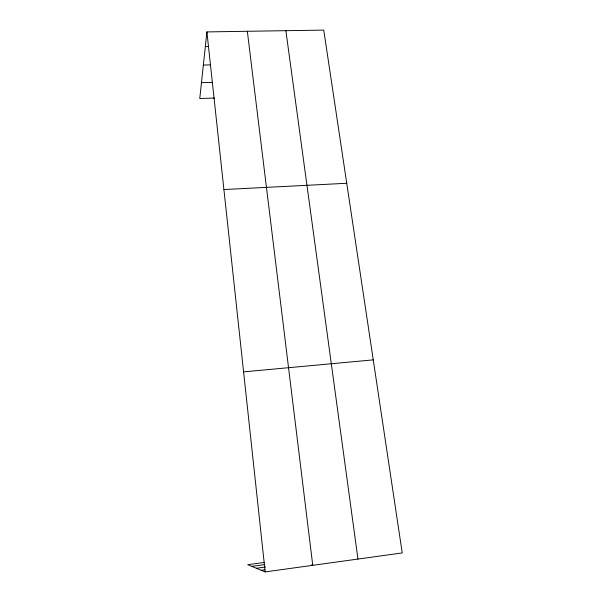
<?xml version="1.0" encoding="UTF-8"?>
<svg xmlns="http://www.w3.org/2000/svg" width="602" height="602" viewBox="0 0 602 602"><rect width="100%" height="100%" fill="white"/><g stroke="black" fill="none" stroke-linecap="round" stroke-linejoin="round"><path stroke-width="0.9" d="M264.301 562.449L247.723 564.706L265.173 571.9L402.234 552.937L323.741 30.1L206.907 31.914L199.766 98.495L214.598 98.043M256.377 568.273L265.572 567.009M261.253 570.282L264.948 569.77M251.794 566.384L264.647 564.623M243.584 371.863L373.248 359.876M223.914 189.547L346.737 183.279M201.467 82.655L212.416 82.361M203.356 65.054L210.58 64.881M205.335 46.572L208.149 46.52M311.166 564.924L312.747 565.316L247.332 31.289M285.867 30.687L357.957 559.062M206.907 31.914L265.173 571.9"/></g></svg>
